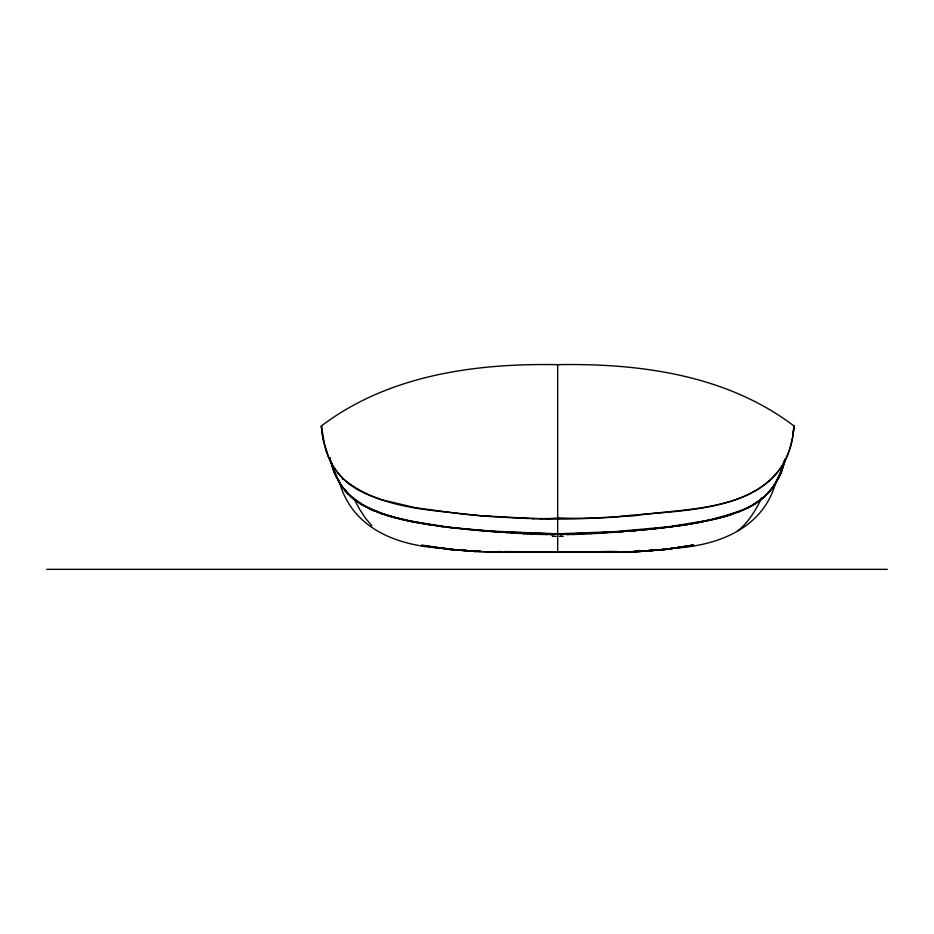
<?xml version="1.0" encoding="UTF-8"?>
<svg xmlns="http://www.w3.org/2000/svg" width="934" height="934" viewBox="0 0 934 934"><rect width="100%" height="100%" fill="white"/><g stroke="black" fill="none" stroke-linecap="round" stroke-linejoin="round"><path stroke-width="1.4" d="M790.106 447.993L792.697 437.077L793.97 425.787L792.931 435.699L793.655 430.539M793.993 426.441L793.725 429.698M792.709 436.972C779.283 517.366 674.336 508.89 613.51 517.202C592.004 518.323 570.464 519.386 548.923 519.012M784.969 459.738L785.155 458.898M784.934 460.182L785.132 459.341M784.56 461.466L784.77 460.579M784.116 461.606L784.326 460.742M784.07 461.816L784.291 460.906M784.723 461.046L784.093 463.276M784.677 461.256L781.349 471.787M789.58 449.663L784.186 463.136M783.626 464.969L783.941 463.824L782.027 469.965M782.797 466.381L782.353 467.794M782.867 466.183L780.45 473.048M783.474 465.622L781.291 471.939M776.049 481.337C763.51 529.706 715.491 546.588 670.437 548.34M781.653 469.884L775.827 482.493M781.63 471.051L773.912 486.042M780.894 472.931L780.299 474.379M781.069 472.499L778.944 477.297M780.334 474.262L779.995 475.079M779.47 476.2L777.777 479.597M777.742 479.025L778.314 477.869M778.664 477.928L777.905 479.411M761.735 497.939C755.723 510.139 748.601 522.281 737.778 530.827M778.361 478.488L773.807 486.042M784.583 461.875C755.279 512.533 683.898 507.851 633.731 515.883C609.003 517.097 583.715 519.234 559.104 517.903C537.54 520.051 508.516 516.607 485.435 516.163M777.135 480.193L773.702 485.832M777.088 480.835L774.309 485.306M775.045 483.777C768.145 494.95 757.334 503.449 745.437 508.668M774.706 484.851L775.15 484.162M773.2 486.567L771.566 488.762M773.772 486.1L767.258 493.876L760.264 499.935M773.247 486.824L772.184 488.248M772.873 487.49L764.736 496.573M770.959 489.544L765.355 495.615M771.577 489.019L765.962 495.125M768.577 492.732L769.254 491.973M764.736 496.549L761.479 499.34M763.136 497.635L759.505 500.496M761.479 499.316L753.656 504.745M760.86 499.457L752.395 505.06M756.914 502.655L757.883 501.99M755.559 503.543L754.941 503.94M753.656 504.722L744.772 509.404M751.963 505.714L749.477 506.672M750.177 506.695L747.177 508.248M748.146 507.501L737.335 512.299L723.033 517.004M745.589 509.007L727.948 515.685M744.059 509.474L739.039 511.622M738.911 511.073L740.195 510.489M734.871 512.766L736.249 512.194M738.596 511.995L740.428 511.26M737.825 511.914L709.747 520.051L668.557 526.788L614.654 531.656L557.691 533.804L574.141 533.688M732.023 513.84L733.459 513.291M729.034 514.903L730.54 514.365M730.703 514.797L732.758 514.12M727.493 515.405L724.294 516.432M727.948 515.661L726.01 516.257M726.664 516.047L720.406 517.716M720.943 517.413L722.636 516.911M723.383 516.992L724.048 516.806M719.215 517.88L697.71 522.76M720.791 517.693L686.98 524.581M719.74 517.961L718.479 518.312M717.732 518.498L718.479 518.288M716.985 518.662L709.163 520.495M714.72 519.211L715.479 519.035M707.108 520.927L708.135 520.682M707.108 520.903L685.042 524.896L658.166 528.375M700.652 522.188L687.202 524.558M616.79 551.492L557.68 552.122C602.944 552.099 648.698 554.002 693.355 545.117L666.969 549.122L693.915 545.491M666.969 549.309L693.355 545.106L666.946 549.285L640.082 551.504L612.821 552.204L639.988 551.41L666.981 549.309L639.988 551.41L612.914 552.227M686.98 524.558L677.605 525.97M685.346 524.78L668.114 527.22M674.803 526.286L642.102 529.987M668.114 527.196L647.122 529.508M658.166 528.364L644.402 529.765M661.821 549.18L666.129 548.76M644.098 529.765L619.335 531.878M639.813 530.185L642.102 529.963M643.596 529.741L629.563 531.072M639.405 530.115L626.796 531.131M636.86 530.395L632.003 530.792M619.335 531.866L611.35 532.462M629.574 530.979L618.331 531.726M614.549 531.971L624.706 531.341M611.35 532.45L590.767 533.769M621.834 531.539L623.27 531.434M617.514 531.82L614.642 532.018M614.642 531.995L578.123 533.653M613.194 532.088L607.357 532.438M635.085 550.815L639.3 550.57M649.142 549.986L654.757 549.647M606.516 532.485L608.186 532.368M590.767 533.758L581.625 534.213M605.851 532.497L603.189 532.66M601.858 532.73L603.854 532.602M560.984 536.361L560.552 536.361M598.799 532.87L600.002 532.789M594.012 533.081L596.406 532.952M561.065 536.349L562.35 536.338M591.607 533.151L567.23 533.909M591.607 533.186L592.81 533.104M581.625 534.201L573.056 534.505M610.789 551.55L557.68 552.181L504.582 551.55M578.123 533.618L574.036 533.758M573.056 534.493L570.779 534.563M569.635 534.575L566.214 534.645M566.553 533.921L567.907 533.863M565.864 533.898L561.778 533.991M565.187 533.944L566.553 533.886M559.279 536.373L560.33 536.361M562.116 533.956L552.823 533.944L557.283 533.898M563.004 536.338L563.225 536.338M793.947 426.208L793.9 425.892C726.582 374.931 639.813 363.163 557.68 364.657C475.546 363.163 388.789 374.931 321.471 425.892L321.413 426.815M562.805 534.68L561.941 534.692M560.809 534.692L559.956 534.692M448.39 549.309L475.289 551.504L502.457 552.227L612.599 551.947M557.68 552.064L612.716 552.099M46.7 569.343L887.3 569.343M553.313 536.338L552.368 536.338M554.422 534.692L553.57 534.692M553.103 536.338L552.671 536.338M381.586 513.408C438.186 531.049 498.954 531.423 557.259 533.816M446.23 527.01L494.775 531.574L552.881 533.863M552.484 533.979L549.507 533.898M556.255 536.373L554.352 536.349M552.566 534.68L549.729 534.645M551.142 534.668L552.006 534.68M548.013 534.633L533.746 534.201M549.624 519.024L547.172 518.977M548.818 533.921L544.055 533.793M548.818 533.886L549.507 533.933M547.873 518.989L532.485 518.592M542.689 533.793L537.237 533.618M540.868 518.837L541.568 518.849M535.882 533.583L534.365 533.536L537.237 533.653M502.457 552.227L475.371 551.41L448.39 549.309L421.596 545.479M533.874 518.639C516.117 518.113 498.394 517.062 480.671 515.813C434.415 509.917 381.889 510.151 343.899 479.446M531.329 533.431L532.847 533.489L525.27 533.221M525.492 518.347L526.893 518.405M521.3 518.183L524.091 518.288M523.764 533.186L515.37 532.789M533.746 534.213L530.325 534.05M516.572 532.87L517.763 532.929M530.325 534.061L531.469 534.108M529.753 534.026L527.465 533.909M511.505 532.602L512.848 532.66M513.513 532.73L506.345 532.322M527.465 533.921L524.604 533.758M524.032 533.723L490.362 531.423M523.46 533.711L524.604 533.769M500.729 531.995L504.675 532.252M502.165 532.111L503.006 532.158M460.602 549.647L466.229 549.986M476.071 550.57L480.286 550.815M500.729 532.018L490.665 531.341L492.101 531.458M516.595 533.291L517.74 533.361M498.581 551.492L502.877 551.76M506.31 532.625L507.454 532.695M488.003 516.292L490.77 516.49M485.797 530.979L488.237 531.189L473.281 529.975M497.18 531.96L498.324 532.041M485.248 516.093L463.521 514.214M485.797 531.002L478.512 530.395M486.953 531.166L490.362 531.434M475.289 551.504L448.413 549.285L422.005 545.117M478.512 530.43L471.273 529.765L473.678 530.01M475.569 530.185L456.189 528.235M444.934 548.34C398.713 546.39 351.534 529.508 338.855 480.006M449.242 548.76L453.55 549.18M466.393 529.309L468.693 529.555M463.521 514.214L415.7 507.769L381.679 499.772M454.928 528.107L457.216 528.375M450.375 527.582L453.2 527.932M447.258 527.196L450.211 527.558L404.177 520.028M445.845 527.033L448.11 527.325M421.456 545.491L448.425 548.818M443.592 526.764L436.914 525.854M437.766 525.947L442.494 526.589L419.203 523.017M434.707 525.55L414.719 522.188M428.379 524.558L433.049 525.27M417.685 522.76L410.318 521.324M411.52 521.534L413.634 521.966L396.179 517.891M408.193 520.868L409.326 521.102M408.251 520.927L406.208 520.471M405.193 520.25L406.208 520.495M404.819 520.133L396.892 518.288M403.511 519.771L405.449 520.226M403.71 519.888L382.064 513.782L368.078 507.781M396.892 518.312L394.58 517.693M394.58 517.716L393.529 517.413M389.35 516.245L393.016 517.296M390.657 516.642L391.323 516.829M394.452 517.424L389.478 515.918M389.35 516.257L387.423 515.661M387.423 515.685L370.6 509.392M381.667 499.76L371.709 496.269M386.361 514.903L381.936 513.303M380.605 513.443L382.613 514.132M379.344 512.789L361.4 504.138L349.188 494.903M379.146 512.206L380.523 512.766M371.709 496.258L365.194 493.491M374.943 511.26L371.428 509.766M377.803 511.657L375.199 510.501M361.715 504.722L370.6 509.404M368.988 508.645L369.782 509.03M365.182 493.479L359.415 490.583M366.28 506.999L353.215 498.429L343.047 488.073M359.403 490.572C344.436 482.703 332.516 469.242 326.993 453.212M361.715 504.745L360.746 504.138M361.061 504.348L359.8 503.543M359.8 503.554L353.893 499.316M354.745 500.005L355.62 500.671M348.58 483.473L349.888 484.489M350.635 496.549L353.893 499.34M352.62 497.95L353.484 498.663M352.27 498.009L353.064 498.674M350.635 496.573L347.506 493.479M342.86 478.442L343.91 479.457M342.871 478.453L337.629 472.557M347.506 493.094L348.615 494.249L343.093 487.84L338.447 480.566L332.341 465.611M334.897 473.947L340.408 484.337L347.506 493.502M346.794 492.732L345.055 490.759L345.463 491.226M345.837 491.447L343.922 489.194M371.802 525.702L365.766 518.615L359.485 509.1L353.624 497.939M337.641 472.581L333.204 466.183M342.486 487.513L341.961 486.754M341.961 486.777L335.329 474.927M341.786 486.532L341.447 486.042M340.408 484.337L340.887 485.073M339.789 483.508L340.221 484.186M339.929 483.602L339.042 482.154L339.369 482.831M332.679 465.307L333.216 466.206M332.165 464.432L332.691 465.319M331.477 462.493L332.177 464.443M331.967 464.326L328.499 456.995M336.24 476.924L336.742 477.951M328.85 457.8L323.479 441.105M335.072 474.379L334.606 473.234M342.79 479.282L342.007 477.332M334.711 473.526L333.275 469.779M334.477 472.943L332.13 466.381M333.52 470.456L333.765 471.133M326.725 452.476L327.005 453.235M326.748 452.5L326.235 451.04M333.193 469.533L331.173 463.066M326.246 451.064L325.557 448.962M332.527 466.264L332.738 466.942M325.569 448.985L324.775 446.335M332.142 466.299L331.115 462.879M324.798 446.359L321.436 425.857L321.424 427.107M331.185 463.136L330.694 461.256M330.869 461.933L331.278 463.264M330.648 461.046L331.033 462.342M330.589 460.59L330.811 461.454M330.052 458.524L330.239 459.341M323.468 441.07L323.036 439.015M329.9 457.788L330.076 458.617M329.889 457.73L330.216 458.898M323.024 438.98L322.51 436.155M322.37 435.291L322.487 436.131M322.125 433.656L322.218 434.415M322.102 433.621L321.553 428.694M321.997 432.862L321.821 431.473M321.751 430.831L321.623 429.663M321.529 428.659L321.483 427.842M321.459 427.807L321.448 427.142M557.68 364.657L557.68 552.181M783.579 463.696L783.206 465.015L783.579 463.696"/></g></svg>
